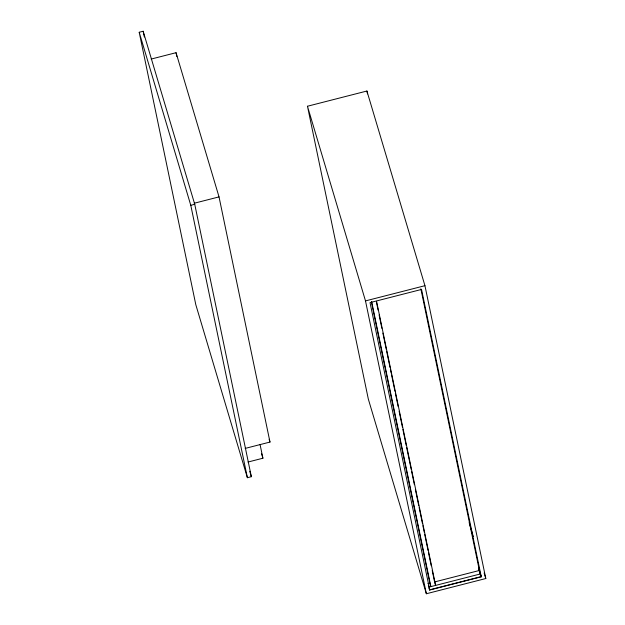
<?xml version="1.0" encoding="UTF-8"?>
<svg xmlns="http://www.w3.org/2000/svg" width="625" height="625" viewBox="0 0 625 625"><rect width="100%" height="100%" fill="white"/><g stroke="black" fill="none" stroke-linecap="round" stroke-linejoin="round"><path stroke-width="0.94" d="M139.195 32.266L143.156 31.25L194.742 204.281L251.352 476.695L247.391 477.711L195.805 304.68L139.195 32.266L190.781 205.297L247.391 477.711M151.203 59.055L176.047 52.695L219.031 196.891L269.984 442.062L245.156 448.414M307.469 106.242L366.914 91.023L424.945 285.688L485.805 578.531L426.359 593.75L368.328 399.086L307.469 106.242L365.5 300.906L426.359 593.75M194.195 203.25L219.031 196.891M190.781 205.297L194.742 204.281M365.5 300.906L424.945 285.688M247.984 462.039L262.906 458.219L260.078 444.594M427.859 583.664L429.844 583.156L371.391 301.898M428.375 585.398L428.891 587.125L480.414 573.938L480.984 576.664L429.461 589.852L429.086 588.039M429.75 590.008L481.273 576.82L421.547 289.43L370.023 302.617L429.75 590.008L429.109 587.852M469.148 522.648L473.312 536.617M484.141 572.938L485.805 578.531M478.555 567.68L481.273 576.82M478.477 568.242L480.984 576.664M429.844 583.156L430.875 586.617L371.633 301.539M269.156 439.266L269.984 442.062M261.562 453.711L262.906 458.219M249.742 471.289L251.352 476.695M420.852 288.812L479.383 570.477L434.586 581.945L435.625 585.406L376.57 301.281M366.914 91.023L367.508 93.883M376.531 302.586L378.117 310.211M379.109 314.984L381.883 328.328M382.875 333.094L386.242 349.305M386.641 351.211L390.008 367.422M390.406 369.328L391.195 373.141M391.594 375.047L394.961 391.258M395.359 393.164L398.133 406.508M399.125 411.281L402.492 427.484M402.883 429.391L406.258 445.602M406.648 447.508L411.211 469.438M411.602 471.344L414.375 484.695M415.367 489.461L418.734 505.672M419.133 507.578L422.5 523.781M422.898 525.688L424.289 532.367M424.68 534.273L428.055 550.484M428.445 552.391L431.219 565.734M432.211 570.5L434.391 580.992M176.047 52.695L176.844 56.508M143.156 31.25L144.352 36.984"/></g></svg>
